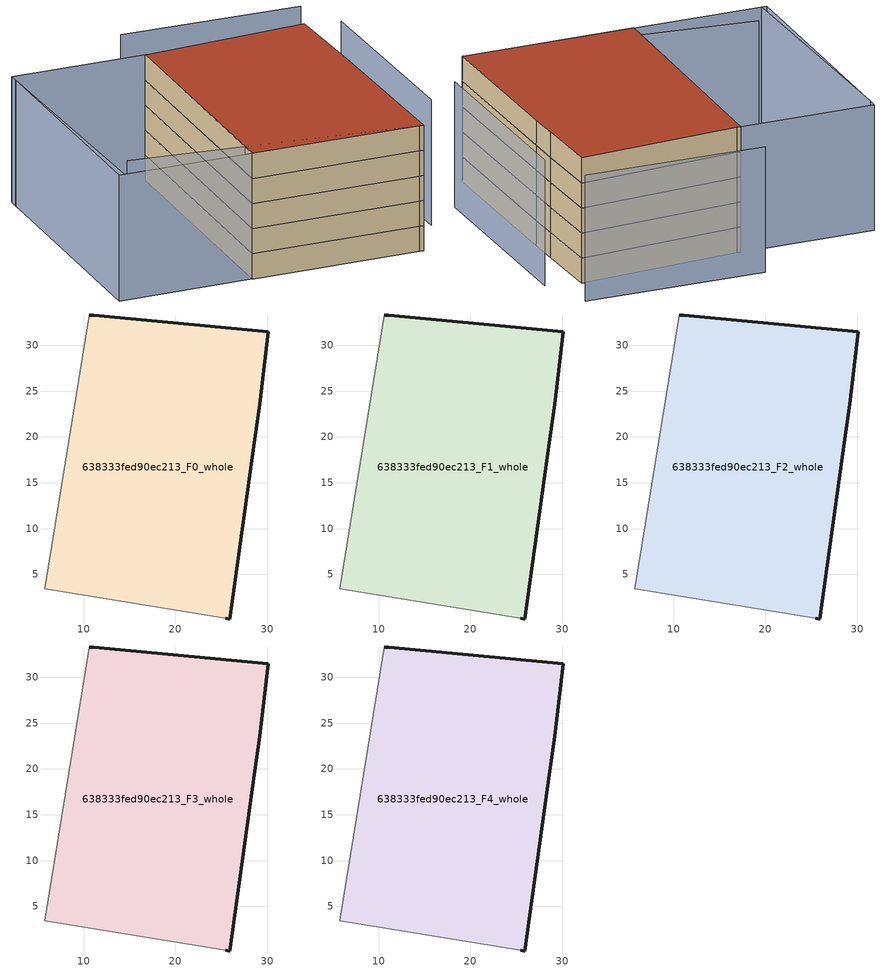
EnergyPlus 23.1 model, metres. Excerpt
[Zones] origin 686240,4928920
638333fed90ec213_F0_whole
 floor ground (EU_floor_Construction): 30.13,31.46 29.18,23.54 28.65,19.75 25.93,0.15 25.47,0.22 5.73,3.43 10.59,33.29 11.08,33.24 z0
 wall outside (EU_wall_Construction): 25.47,0.22 25.93,0.15 28.65,19.75 29.18,23.54 30.13,31.46 11.08,33.24 10.59,33.29 z0:3
 wall adiabatic (EU_wall_Construction): 10.59,33.29 5.73,3.43 25.47,0.22 z0:3
638333fed90ec213_F1_whole
 floor to 638333fed90ec213_F0_whole (EU_floor_Construction): 30.13,31.46 29.18,23.54 28.65,19.75 25.93,0.15 25.47,0.22 5.73,3.43 10.59,33.29 11.08,33.24 z3
 wall outside (EU_wall_Construction): 25.47,0.22 25.93,0.15 28.65,19.75 29.18,23.54 30.13,31.46 11.08,33.24 10.59,33.29 z3:6
 wall adiabatic (EU_wall_Construction): 10.59,33.29 5.73,3.43 25.47,0.22 z3:6
638333fed90ec213_F2_whole
 floor to 638333fed90ec213_F1_whole (EU_floor_Construction): 30.13,31.46 29.18,23.54 28.65,19.75 25.93,0.15 25.47,0.22 5.73,3.43 10.59,33.29 11.08,33.24 z6
 wall outside (EU_wall_Construction): 25.47,0.22 25.93,0.15 28.65,19.75 29.18,23.54 30.13,31.46 11.08,33.24 10.59,33.29 z6:9
 wall adiabatic (EU_wall_Construction): 10.59,33.29 5.73,3.43 25.47,0.22 z6:9
638333fed90ec213_F3_whole
 floor to 638333fed90ec213_F2_whole (EU_floor_Construction): 30.13,31.46 29.18,23.54 28.65,19.75 25.93,0.15 25.47,0.22 5.73,3.43 10.59,33.29 11.08,33.24 z9
 wall outside (EU_wall_Construction): 25.47,0.22 25.93,0.15 28.65,19.75 29.18,23.54 30.13,31.46 11.08,33.24 10.59,33.29 z9:12
 wall adiabatic (EU_wall_Construction): 10.59,33.29 5.73,3.43 25.47,0.22 z9:12
638333fed90ec213_F4_whole
 floor to 638333fed90ec213_F3_whole (EU_floor_Construction): 30.13,31.46 29.18,23.54 28.65,19.75 25.93,0.15 25.47,0.22 5.73,3.43 10.59,33.29 11.08,33.24 z12
 wall outside (EU_wall_Construction): 25.47,0.22 25.93,0.15 28.65,19.75 29.18,23.54 30.13,31.46 11.08,33.24 10.59,33.29 z12:15
 wall adiabatic (EU_wall_Construction): 10.59,33.29 5.73,3.43 25.47,0.22 z12:15
 roof outside (EU_roof_Construction): 25.93,0.15 28.65,19.75 29.18,23.54 30.13,31.46 11.08,33.24 10.59,33.29 5.73,3.43 25.47,0.22 z15
shading: -5.3,34.77 -9.3,6.01 / -7.05,9.04 25.47,0.22 / 30.44,5.77 33.9,29.81 / 32.43,35.86 11.38,39.56 / 5.74,3.43 -9.98,5.98 / -9.98,5.98 -5.12,35.84 / -5.12,35.84 10.59,33.29 / 10.59,33.29 5.74,3.43 z0:15
[Building]
EU S2 Campaign: North Axis=0; Terrain=City; Solar Distribution=FullExterior
[Site:Location]
Bologna: Latitude=44.5; Longitude=11.25; Time Zone=1; Elevation=37
[SizingPeriod:WeatherFileDays]
AnnualSizingPeriod: Begin Month=1; Begin Day of Month=1; End Month=12; End Day of Month=31; Day of Week for Start Day=Monday; Use Weather File Daylight Saving Period=No; Use Weather File Rain and Snow Indicators=No
[MATERIAL]
EU_InternalMass_Material: Roughness=MediumRough; Thickness=0.1; Conductivity=1; Density=1800; Specific Heat=900; Thermal Absorptance=0.9; Solar Absorptance=0.7; Visible Absorptance=0.7
[MATERIAL:NOMASS] Roughness=MediumRough; Thermal Absorptance=0.9; Solar Absorptance=0.7; Visible Absorptance=0.7
Name | Thermal Resistance
EU_wall_NoMass | 0.905828
EU_roof_NoMass | 0.37593
EU_floor_NoMass | 0.67114
[CONSTRUCTION]
EU_wall_Construction: EU_wall_NoMass
EU_roof_Construction: EU_roof_NoMass
EU_floor_Construction: EU_floor_NoMass
EU_InternalMass_Construction: EU_InternalMass_Material
[ZONE] Type=1; Multiplier=1; Ceiling Height=autocalculate; Volume=1863.02; Floor Area=autocalculate; Part of Total Floor Area=Yes
638333fed90ec213_F0_whole; 638333fed90ec213_F1_whole; 638333fed90ec213_F2_whole; 638333fed90ec213_F3_whole; 638333fed90ec213_F4_whole
[INTERNALMASS] Construction=EU_InternalMass_Construction; Surface Area=524.751
Name | Zone or ZoneList
638333fed90ec213_F0_whole_EU_InternalMass | 638333fed90ec213_F0_whole
638333fed90ec213_F1_whole_EU_InternalMass | 638333fed90ec213_F1_whole
638333fed90ec213_F2_whole_EU_InternalMass | 638333fed90ec213_F2_whole
638333fed90ec213_F3_whole_EU_InternalMass | 638333fed90ec213_F3_whole
638333fed90ec213_F4_whole_EU_InternalMass | 638333fed90ec213_F4_whole
[OTHEREQUIPMENT] Fuel Type=Electricity; Design Level Calculation Method=Watts/Area; Power per Zone Floor Area=1; Fraction Latent=0; Fraction Radiant=0; Fraction Lost=0; Carbon Dioxide Generation Rate=0; EndUse Subcategory=EU_Step8_InternalGains
Name | Zone or ZoneList or Space or SpaceList | Schedule
EU_Step8_InternalGain_638333fed90ec213_F0_whole_f000 | 638333fed90ec213_F0_whole | EU_Step8_GainSchedule_638333fed90ec213_F0_whole_f000
EU_Step8_InternalGain_638333fed90ec213_F1_whole_f000 | 638333fed90ec213_F1_whole | EU_Step8_GainSchedule_638333fed90ec213_F1_whole_f000
EU_Step8_InternalGain_638333fed90ec213_F2_whole_f000 | 638333fed90ec213_F2_whole | EU_Step8_GainSchedule_638333fed90ec213_F2_whole_f000
EU_Step8_InternalGain_638333fed90ec213_F3_whole_f000 | 638333fed90ec213_F3_whole | EU_Step8_GainSchedule_638333fed90ec213_F3_whole_f000
EU_Step8_InternalGain_638333fed90ec213_F4_whole_f000 | 638333fed90ec213_F4_whole | EU_Step8_GainSchedule_638333fed90ec213_F4_whole_f000
[ZONEVENTILATION:DESIGNFLOWRATE] Schedule=EU_AlwaysOn; Design Flow Rate Calculation Method=AirChanges/Hour; Air Changes per Hour=0.73129; Ventilation Type=Natural; Fan Pressure Rise=0; Fan Total Efficiency=1; Constant Term Coefficient=1; Temperature Term Coefficient=0; Velocity Term Coefficient=0; Velocity Squared Term Coefficient=0; Minimum Indoor Temperature=-100; Maximum Indoor Temperature=100; Delta Temperature=-100; Minimum Outdoor Temperature=-100; Maximum Outdoor Temperature=100; Maximum Wind Speed=40
Name | Zone or ZoneList or Space or SpaceList
EU_ConstantAir_638333fed90ec213_F0_whole | 638333fed90ec213_F0_whole
EU_ConstantAir_638333fed90ec213_F1_whole | 638333fed90ec213_F1_whole
EU_ConstantAir_638333fed90ec213_F2_whole | 638333fed90ec213_F2_whole
EU_ConstantAir_638333fed90ec213_F3_whole | 638333fed90ec213_F3_whole
EU_ConstantAir_638333fed90ec213_F4_whole | 638333fed90ec213_F4_whole
[HVACTEMPLATE:THERMOSTAT] Constant Heating Setpoint=20; Constant Cooling Setpoint=50
EU_HeatOnly_638333fed90ec213_F0_whole; EU_HeatOnly_638333fed90ec213_F1_whole; EU_HeatOnly_638333fed90ec213_F2_whole; EU_HeatOnly_638333fed90ec213_F3_whole; EU_HeatOnly_638333fed90ec213_F4_whole
[HVACTEMPLATE:ZONE:IDEALLOADSAIRSYSTEM] System Availability Schedule=EU_AlwaysOn; Maximum Heating Supply Air Temperature=50; Minimum Cooling Supply Air Temperature=13; Maximum Heating Supply Air Humidity Ratio=0.0156; Minimum Cooling Supply Air Humidity Ratio=0.0077; Heating Limit=NoLimit; Cooling Limit=NoLimit; Heating Availability Schedule=EU_AlwaysOn; Cooling Availability Schedule=EU_CoolingOff; Dehumidification Control Type=ConstantSensibleHeatRatio; Cooling Sensible Heat Ratio=0.7; Dehumidification Setpoint=60; Humidification Control Type=None; Humidification Setpoint=30; Outdoor Air Method=None; Outdoor Air Flow Rate per Person=0.00944; Outdoor Air Flow Rate per Zone Floor Area=0; Outdoor Air Flow Rate per Zone=0; Demand Controlled Ventilation Type=None; Outdoor Air Economizer Type=NoEconomizer; Heat Recovery Type=None; Sensible Heat Recovery Effectiveness=0.7; Latent Heat Recovery Effectiveness=0.65
Name | Template Thermostat
638333fed90ec213_F0_whole | EU_HeatOnly_638333fed90ec213_F0_whole
638333fed90ec213_F1_whole | EU_HeatOnly_638333fed90ec213_F1_whole
638333fed90ec213_F2_whole | EU_HeatOnly_638333fed90ec213_F2_whole
638333fed90ec213_F3_whole | EU_HeatOnly_638333fed90ec213_F3_whole
638333fed90ec213_F4_whole | EU_HeatOnly_638333fed90ec213_F4_whole
[SIZING:ZONE] Zone Cooling Design Supply Air Temperature Input Method=SupplyAirTemperature; Zone Cooling Design Supply Air Temperature=13; Zone Heating Design Supply Air Temperature Input Method=SupplyAirTemperature; Zone Heating Design Supply Air Temperature=50; Zone Cooling Design Supply Air Humidity Ratio=0.008; Zone Heating Design Supply Air Humidity Ratio=0.008; Cooling Design Air Flow Method=DesignDay; Cooling Design Air Flow Rate=0; Cooling Minimum Air Flow per Zone Floor Area=0.000762; Cooling Minimum Air Flow=0; Cooling Minimum Air Flow Fraction=0.2; Heating Design Air Flow Method=DesignDay; Heating Design Air Flow Rate=0; Heating Maximum Air Flow per Zone Floor Area=0.002032; Heating Maximum Air Flow=0.141576; Heating Maximum Air Flow Fraction=0.3; Account for Dedicated Outdoor Air System=No; Dedicated Outdoor Air System Control Strategy=NeutralSupplyAir; Dedicated Outdoor Air Low Setpoint Temperature for Design=autosize; Dedicated Outdoor Air High Setpoint Temperature for Design=autosize; Zone Load Sizing Method=Sensible Load Only No Latent Load; Zone Latent Cooling Design Supply Air Humidity Ratio Input Method=HumidityRatioDifference; Zone Cooling Design Supply Air Humidity Ratio Difference=0.005; Zone Latent Heating Design Supply Air Humidity Ratio Input Method=HumidityRatioDifference; Zone Humidification Design Supply Air Humidity Ratio Difference=0.005
638333fed90ec213_F0_whole; 638333fed90ec213_F1_whole; 638333fed90ec213_F2_whole; 638333fed90ec213_F3_whole; 638333fed90ec213_F4_whole
[SCHEDULE:CONSTANT]
Name | Hourly Value
EU_AlwaysOn | 1
EU_CoolingOff | 0
[SCHEDULE:FILE] Column Number=1; Rows to Skip at Top=0; Number of Hours of Data=8760; Column Separator=Comma; Interpolate to Timestep=No; Minutes per Item=60; Adjust Schedule for Daylight Savings=Yes
Name | File
EU_Step8_GainSchedule_638333fed90ec213_F0_whole_f000 | ../../schedules/638333fed90ec213/638333fed90ec213_F0_whole_f000_gain.csv
EU_Step8_GainSchedule_638333fed90ec213_F1_whole_f000 | ../../schedules/638333fed90ec213/638333fed90ec213_F1_whole_f000_gain.csv
EU_Step8_GainSchedule_638333fed90ec213_F2_whole_f000 | ../../schedules/638333fed90ec213/638333fed90ec213_F2_whole_f000_gain.csv
EU_Step8_GainSchedule_638333fed90ec213_F3_whole_f000 | ../../schedules/638333fed90ec213/638333fed90ec213_F3_whole_f000_gain.csv
EU_Step8_GainSchedule_638333fed90ec213_F4_whole_f000 | ../../schedules/638333fed90ec213/638333fed90ec213_F4_whole_f000_gain.csv
